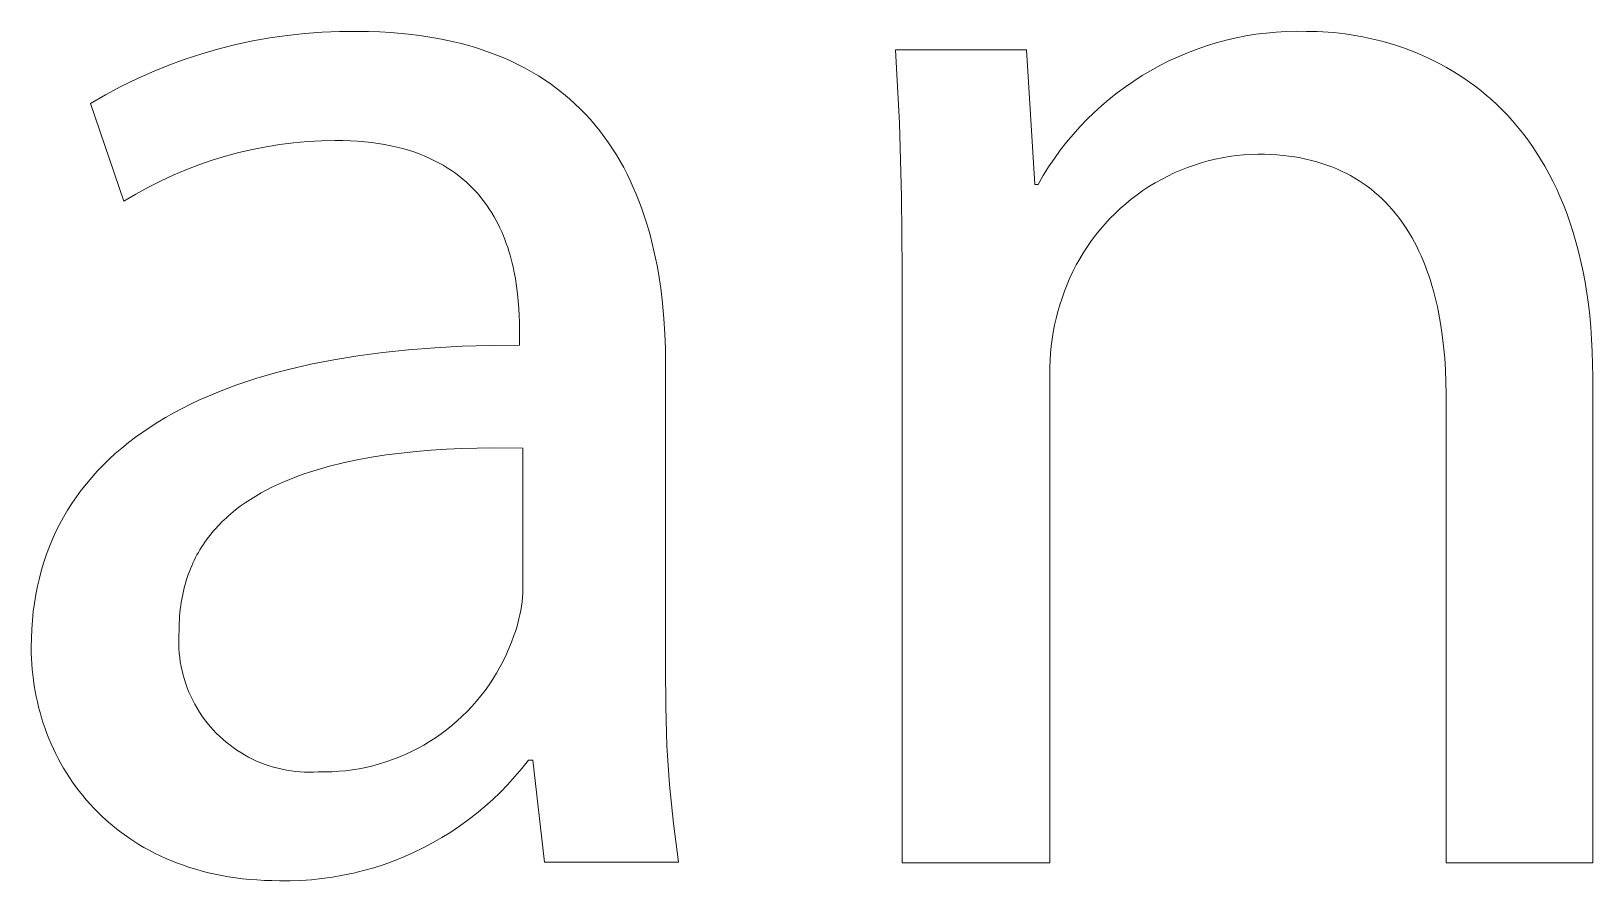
# Model space of a CAD drawing. Header units: millimetres. Extents: x -2163 to 4354, y -841 to 3711.
# Drawn here: x 3100 to 3160.8, y -732.8 to -699.8 of the extents above; entities that cross this region are included whole.
import ezdxf

# ---------------------------------------------------------------- set-up
doc = ezdxf.new("R2010")
doc.units = ezdxf.units.MM
doc.header["$MEASUREMENT"] = 0
doc.layers.add('Domyślny', color=7, linetype='Continuous', true_color=0x000000)

msp = doc.modelspace()

# ---------------------------------------------------------------- linework, layer by layer
at = {"layer": 'Domyślny', "color": 18, "lineweight": 15, "true_color": 0x000000}
for p, q in [((3107.996, -700.324), (3108.661, -700.181)), ((3108.661, -700.181), (3109.33, -700.061)), ((3109.33, -700.061), (3110.003, -699.965)), ((3110.003, -699.965), (3110.68, -699.892)), ((3110.68, -699.892), (3111.358, -699.842)), ((3111.358, -699.842), (3112.038, -699.816)), ((3112.038, -699.816), (3112.718, -699.813)), ((3112.718, -699.813), (3113.164, -699.818)), ((3113.164, -699.818), (3113.6, -699.832)), ((3113.6, -699.832), (3114.025, -699.856)), ((3114.025, -699.856), (3114.44, -699.889)), ((3114.44, -699.889), (3114.845, -699.931)), ((3114.845, -699.931), (3115.24, -699.982)), ((3115.24, -699.982), (3115.625, -700.041)), ((3115.625, -700.041), (3116, -700.109)), ((3116, -700.109), (3116.365, -700.186)), ((3116.365, -700.186), (3116.72, -700.27)), ((3146.136, -700.255), (3146.517, -700.152)), ((3146.517, -700.152), (3146.901, -700.063)), ((3146.901, -700.063), (3147.288, -699.986)), ((3147.288, -699.986), (3147.678, -699.923)), ((3147.678, -699.923), (3148.069, -699.873)), ((3148.069, -699.873), (3148.462, -699.836)), ((3148.462, -699.836), (3148.856, -699.813)), ((3148.856, -699.813), (3149.25, -699.803)), ((3149.25, -699.803), (3149.644, -699.807)), ((3149.644, -699.807), (3149.851, -699.809)), ((3149.851, -699.809), (3150.06, -699.815)), ((3150.06, -699.815), (3150.273, -699.825)), ((3150.273, -699.825), (3150.488, -699.839)), ((3150.488, -699.839), (3150.706, -699.857)), ((3150.706, -699.857), (3150.927, -699.881)), ((3150.927, -699.881), (3151.15, -699.908)), ((3151.15, -699.908), (3151.375, -699.941)), ((3151.375, -699.941), (3151.602, -699.978)), ((3151.602, -699.978), (3151.83, -700.02)), ((3151.83, -700.02), (3152.06, -700.068)), ((3152.06, -700.068), (3152.291, -700.12)), ((3152.291, -700.12), (3152.524, -700.178)), ((3152.524, -700.178), (3152.756, -700.242)), ((3106.036, -700.889), (3106.683, -700.678)), ((3106.683, -700.678), (3107.336, -700.49)), ((3107.336, -700.49), (3107.996, -700.324)), ((3116.72, -700.27), (3117.066, -700.363)), ((3117.066, -700.363), (3117.403, -700.464)), ((3117.403, -700.464), (3117.73, -700.572)), ((3117.73, -700.572), (3118.048, -700.688)), ((3118.048, -700.688), (3118.357, -700.812)), ((3118.357, -700.812), (3118.657, -700.943)), ((3133.81, -703.378), (3133.652, -700.523)), ((3133.652, -700.523), (3138.751, -700.523)), ((3138.751, -700.523), (3139.077, -705.753)), ((3144.295, -700.958), (3144.653, -700.793)), ((3144.653, -700.793), (3145.017, -700.639)), ((3145.017, -700.639), (3145.386, -700.499)), ((3145.386, -700.499), (3145.759, -700.37)), ((3145.759, -700.37), (3146.136, -700.255)), ((3152.756, -700.242), (3152.99, -700.311)), ((3152.99, -700.311), (3153.224, -700.386)), ((3153.224, -700.386), (3153.458, -700.467)), ((3153.458, -700.467), (3153.692, -700.553)), ((3153.692, -700.553), (3153.926, -700.646)), ((3153.926, -700.646), (3154.159, -700.746)), ((3154.159, -700.746), (3154.392, -700.851)), ((3104.146, -701.655), (3104.767, -701.378)), ((3104.767, -701.378), (3105.397, -701.123)), ((3105.397, -701.123), (3106.036, -700.889)), ((3118.657, -700.943), (3118.949, -701.081)), ((3118.949, -701.081), (3119.231, -701.226)), ((3119.231, -701.226), (3119.505, -701.378)), ((3119.505, -701.378), (3119.77, -701.537)), ((3143.258, -701.526), (3143.597, -701.325)), ((3143.597, -701.325), (3143.943, -701.136)), ((3143.943, -701.136), (3144.295, -700.958)), ((3154.392, -700.851), (3154.623, -700.963)), ((3154.623, -700.963), (3154.854, -701.082)), ((3154.854, -701.082), (3155.083, -701.207)), ((3155.083, -701.207), (3155.311, -701.34)), ((3155.311, -701.34), (3155.537, -701.479)), ((3102.934, -702.273), (3103.535, -701.953)), ((3103.535, -701.953), (3104.146, -701.655)), ((3119.77, -701.537), (3120.027, -701.702)), ((3120.027, -701.702), (3120.276, -701.873)), ((3120.276, -701.873), (3120.516, -702.051)), ((3120.516, -702.051), (3120.749, -702.235)), ((3142.283, -702.197), (3142.6, -701.962)), ((3142.6, -701.962), (3142.925, -701.739)), ((3142.925, -701.739), (3143.258, -701.526)), ((3155.537, -701.479), (3155.762, -701.626)), ((3155.762, -701.626), (3155.984, -701.78)), ((3155.984, -701.78), (3156.203, -701.941)), ((3156.203, -701.941), (3156.42, -702.11)), ((3102.345, -702.613), (3102.934, -702.273)), ((3103.647, -706.41), (3102.345, -702.613)), ((3120.749, -702.235), (3120.973, -702.424)), ((3120.973, -702.424), (3121.19, -702.62)), ((3121.19, -702.62), (3121.398, -702.821)), ((3141.673, -702.698), (3141.974, -702.442)), ((3141.974, -702.442), (3142.283, -702.197)), ((3156.42, -702.11), (3156.635, -702.286)), ((3156.635, -702.286), (3156.846, -702.47)), ((3156.846, -702.47), (3157.054, -702.663)), ((3157.054, -702.663), (3157.259, -702.863)), ((3121.398, -702.821), (3121.6, -703.027)), ((3121.6, -703.027), (3121.793, -703.239)), ((3121.793, -703.239), (3121.98, -703.455)), ((3140.826, -703.523), (3141.099, -703.239)), ((3141.099, -703.239), (3141.382, -702.963)), ((3141.382, -702.963), (3141.673, -702.698)), ((3157.259, -702.863), (3157.46, -703.071)), ((3157.46, -703.071), (3157.657, -703.288)), ((3121.98, -703.455), (3122.159, -703.677)), ((3122.159, -703.677), (3122.331, -703.904)), ((3133.897, -706.235), (3133.81, -703.378)), ((3140.31, -704.12), (3140.563, -703.817)), ((3140.563, -703.817), (3140.826, -703.523)), ((3157.657, -703.288), (3157.851, -703.513)), ((3157.851, -703.513), (3158.04, -703.747)), ((3158.04, -703.747), (3158.224, -703.989)), ((3108.646, -704.394), (3108.118, -704.517)), ((3109.177, -704.29), (3108.646, -704.394)), ((3109.712, -704.204), (3109.177, -704.29)), ((3110.25, -704.136), (3109.712, -704.204)), ((3110.789, -704.087), (3110.25, -704.136)), ((3111.33, -704.057), (3110.789, -704.087)), ((3111.871, -704.045), (3111.33, -704.057)), ((3112.169, -704.048), (3111.871, -704.045)), ((3112.459, -704.058), (3112.169, -704.048)), ((3112.74, -704.075), (3112.459, -704.058)), ((3113.014, -704.098), (3112.74, -704.075)), ((3113.279, -704.128), (3113.014, -704.098)), ((3113.537, -704.163), (3113.279, -704.128)), ((3113.787, -704.205), (3113.537, -704.163)), ((3114.029, -704.252), (3113.787, -704.205)), ((3114.264, -704.305), (3114.029, -704.252)), ((3114.492, -704.364), (3114.264, -704.305)), ((3114.712, -704.427), (3114.492, -704.364)), ((3114.925, -704.496), (3114.712, -704.427)), ((3122.331, -703.904), (3122.496, -704.135)), ((3122.496, -704.135), (3122.653, -704.37)), ((3122.653, -704.37), (3122.805, -704.61)), ((3139.836, -704.75), (3140.067, -704.431)), ((3140.067, -704.431), (3140.31, -704.12)), ((3158.224, -703.989), (3158.404, -704.24)), ((3158.404, -704.24), (3158.579, -704.5)), ((3106.565, -704.992), (3106.06, -705.186)), ((3107.077, -704.816), (3106.565, -704.992)), ((3107.595, -704.657), (3107.077, -704.816)), ((3108.118, -704.517), (3107.595, -704.657)), ((3115.132, -704.57), (3114.925, -704.496)), ((3115.331, -704.649), (3115.132, -704.57)), ((3115.523, -704.733), (3115.331, -704.649)), ((3115.709, -704.821), (3115.523, -704.733)), ((3115.888, -704.914), (3115.709, -704.821)), ((3116.061, -705.011), (3115.888, -704.914)), ((3116.228, -705.111), (3116.061, -705.011)), ((3122.805, -704.61), (3122.949, -704.855)), ((3122.949, -704.855), (3123.087, -705.103)), ((3139.405, -705.411), (3139.615, -705.077)), ((3139.615, -705.077), (3139.836, -704.75)), ((3145.281, -705.003), (3145.017, -705.096)), ((3145.548, -704.918), (3145.281, -705.003)), ((3145.818, -704.843), (3145.548, -704.918)), ((3146.09, -704.777), (3145.818, -704.843)), ((3146.365, -704.72), (3146.09, -704.777)), ((3146.641, -704.673), (3146.365, -704.72)), ((3146.918, -704.636), (3146.641, -704.673)), ((3147.197, -704.608), (3146.918, -704.636)), ((3147.477, -704.589), (3147.197, -704.608)), ((3147.757, -704.581), (3147.477, -704.589)), ((3148.007, -704.584), (3147.757, -704.581)), ((3148.253, -704.593), (3148.007, -704.584)), ((3148.494, -704.608), (3148.253, -704.593)), ((3148.729, -704.629), (3148.494, -704.608)), ((3148.96, -704.657), (3148.729, -704.629)), ((3149.185, -704.69), (3148.96, -704.657)), ((3149.406, -704.728), (3149.185, -704.69)), ((3149.622, -704.773), (3149.406, -704.728)), ((3149.833, -704.822), (3149.622, -704.773)), ((3150.039, -704.878), (3149.833, -704.822)), ((3150.241, -704.939), (3150.039, -704.878)), ((3150.438, -705.005), (3150.241, -704.939)), ((3150.63, -705.076), (3150.438, -705.005)), ((3150.817, -705.153), (3150.63, -705.076)), ((3158.579, -704.5), (3158.749, -704.769)), ((3158.749, -704.769), (3158.914, -705.047)), ((3158.914, -705.047), (3159.073, -705.335)), ((3105.07, -705.626), (3104.586, -705.871)), ((3105.561, -705.398), (3105.07, -705.626)), ((3106.06, -705.186), (3105.561, -705.398)), ((3116.388, -705.216), (3116.228, -705.111)), ((3116.542, -705.325), (3116.388, -705.216)), ((3116.69, -705.437), (3116.542, -705.325)), ((3116.833, -705.553), (3116.69, -705.437)), ((3116.969, -705.672), (3116.833, -705.553)), ((3117.1, -705.794), (3116.969, -705.672)), ((3123.087, -705.103), (3123.218, -705.355)), ((3123.218, -705.355), (3123.343, -705.61)), ((3123.343, -705.61), (3123.461, -705.87)), ((3139.207, -705.753), (3139.405, -705.411)), ((3143.754, -705.697), (3143.515, -705.843)), ((3143.998, -705.559), (3143.754, -705.697)), ((3144.247, -705.431), (3143.998, -705.559)), ((3144.5, -705.31), (3144.247, -705.431)), ((3144.757, -705.199), (3144.5, -705.31)), ((3145.017, -705.096), (3144.757, -705.199)), ((3151, -705.235), (3150.817, -705.153)), ((3151.179, -705.322), (3151, -705.235)), ((3151.352, -705.413), (3151.179, -705.322)), ((3151.522, -705.51), (3151.352, -705.413)), ((3151.687, -705.612), (3151.522, -705.51)), ((3151.847, -705.718), (3151.687, -705.612)), ((3159.073, -705.335), (3159.227, -705.632)), ((3159.227, -705.632), (3159.374, -705.939)), ((3104.112, -706.132), (3103.647, -706.41)), ((3104.586, -705.871), (3104.112, -706.132)), ((3117.226, -705.919), (3117.1, -705.794)), ((3117.346, -706.047), (3117.226, -705.919)), ((3117.46, -706.178), (3117.346, -706.047)), ((3117.57, -706.311), (3117.46, -706.178)), ((3123.461, -705.87), (3123.574, -706.132)), ((3123.574, -706.132), (3123.68, -706.398)), ((3133.912, -709.094), (3133.897, -706.235)), ((3139.077, -705.753), (3139.207, -705.753)), ((3143.052, -706.158), (3142.829, -706.328)), ((3143.281, -705.996), (3143.052, -706.158)), ((3143.515, -705.843), (3143.281, -705.996)), ((3152.003, -705.829), (3151.847, -705.718)), ((3152.155, -705.944), (3152.003, -705.829)), ((3152.302, -706.064), (3152.155, -705.944)), ((3152.445, -706.189), (3152.302, -706.064)), ((3152.584, -706.317), (3152.445, -706.189)), ((3159.374, -705.939), (3159.515, -706.255)), ((3159.515, -706.255), (3159.65, -706.581)), ((3117.674, -706.447), (3117.57, -706.311)), ((3117.774, -706.585), (3117.674, -706.447)), ((3117.869, -706.725), (3117.774, -706.585)), ((3117.959, -706.866), (3117.869, -706.725)), ((3118.044, -707.01), (3117.959, -706.866)), ((3123.68, -706.398), (3123.78, -706.667)), ((3123.78, -706.667), (3123.875, -706.939)), ((3142.197, -706.881), (3142, -707.079)), ((3142.402, -706.689), (3142.197, -706.881)), ((3142.613, -706.505), (3142.402, -706.689)), ((3142.829, -706.328), (3142.613, -706.505)), ((3152.718, -706.45), (3152.584, -706.317)), ((3152.849, -706.588), (3152.718, -706.45)), ((3152.975, -706.729), (3152.849, -706.588)), ((3153.097, -706.874), (3152.975, -706.729)), ((3153.215, -707.024), (3153.097, -706.874)), ((3159.65, -706.581), (3159.779, -706.917)), ((3118.125, -707.155), (3118.044, -707.01)), ((3118.201, -707.302), (3118.125, -707.155)), ((3118.274, -707.45), (3118.201, -707.302)), ((3118.342, -707.599), (3118.274, -707.45)), ((3123.875, -706.939), (3123.964, -707.214)), ((3123.964, -707.214), (3124.047, -707.491)), ((3124.047, -707.491), (3124.125, -707.77)), ((3141.626, -707.496), (3141.45, -707.714)), ((3141.809, -707.285), (3141.626, -707.496)), ((3142, -707.079), (3141.809, -707.285)), ((3153.329, -707.177), (3153.215, -707.024)), ((3153.439, -707.334), (3153.329, -707.177)), ((3153.545, -707.495), (3153.439, -707.334)), ((3153.648, -707.659), (3153.545, -707.495)), ((3159.779, -706.917), (3159.901, -707.263)), ((3159.901, -707.263), (3160.015, -707.62)), ((3118.406, -707.749), (3118.342, -707.599)), ((3118.466, -707.899), (3118.406, -707.749)), ((3118.522, -708.051), (3118.466, -707.899)), ((3118.575, -708.203), (3118.522, -708.051)), ((3124.125, -707.77), (3124.198, -708.052)), ((3124.198, -708.052), (3124.265, -708.337)), ((3141.281, -707.938), (3141.121, -708.167)), ((3141.45, -707.714), (3141.281, -707.938)), ((3153.746, -707.827), (3153.648, -707.659)), ((3153.84, -707.999), (3153.746, -707.827)), ((3153.931, -708.174), (3153.84, -707.999)), ((3160.015, -707.62), (3160.123, -707.987)), ((3160.123, -707.987), (3160.223, -708.364)), ((3118.624, -708.355), (3118.575, -708.203)), ((3118.67, -708.508), (3118.624, -708.355)), ((3118.712, -708.66), (3118.67, -708.508)), ((3118.751, -708.813), (3118.712, -708.66)), ((3124.265, -708.337), (3124.327, -708.623)), ((3124.327, -708.623), (3124.384, -708.91)), ((3140.823, -708.642), (3140.687, -708.887)), ((3140.968, -708.402), (3140.823, -708.642)), ((3141.121, -708.167), (3140.968, -708.402)), ((3154.018, -708.352), (3153.931, -708.174)), ((3154.101, -708.534), (3154.018, -708.352)), ((3154.18, -708.718), (3154.101, -708.534)), ((3154.256, -708.906), (3154.18, -708.718)), ((3160.223, -708.364), (3160.316, -708.751)), ((3118.787, -708.965), (3118.751, -708.813)), ((3118.82, -709.116), (3118.787, -708.965)), ((3118.877, -709.418), (3118.82, -709.116)), ((3124.384, -708.91), (3124.436, -709.2)), ((3124.436, -709.2), (3124.526, -709.783)), ((3133.912, -732.118), (3133.912, -709.094)), ((3140.559, -709.136), (3140.44, -709.389)), ((3140.687, -708.887), (3140.559, -709.136)), ((3154.328, -709.097), (3154.256, -708.906)), ((3154.397, -709.291), (3154.328, -709.097)), ((3154.462, -709.488), (3154.397, -709.291)), ((3160.316, -708.751), (3160.4, -709.15)), ((3160.4, -709.15), (3160.477, -709.559)), ((3118.924, -709.716), (3118.877, -709.418)), ((3118.961, -710.009), (3118.924, -709.716)), ((3124.526, -709.783), (3124.597, -710.371)), ((3140.229, -709.908), (3140.136, -710.172)), ((3140.33, -709.647), (3140.229, -709.908)), ((3140.44, -709.389), (3140.33, -709.647)), ((3154.523, -709.687), (3154.462, -709.488)), ((3154.581, -709.89), (3154.523, -709.687)), ((3154.636, -710.095), (3154.581, -709.89)), ((3160.477, -709.559), (3160.546, -709.979)), ((3118.989, -710.296), (3118.961, -710.009)), ((3119.009, -710.575), (3118.989, -710.296)), ((3124.597, -710.371), (3124.651, -710.963)), ((3140.053, -710.44), (3139.975, -710.701)), ((3140.136, -710.172), (3140.053, -710.44)), ((3154.687, -710.302), (3154.636, -710.095)), ((3154.734, -710.512), (3154.687, -710.302)), ((3154.779, -710.725), (3154.734, -710.512)), ((3160.546, -709.979), (3160.606, -710.411)), ((3160.606, -710.411), (3160.657, -710.853)), ((3119.023, -710.846), (3119.009, -710.575)), ((3119.03, -711.108), (3119.023, -710.846)), ((3119.032, -711.358), (3119.03, -711.108)), ((3124.651, -710.963), (3124.689, -711.557)), ((3139.906, -710.966), (3139.845, -711.232)), ((3139.975, -710.701), (3139.906, -710.966)), ((3154.858, -711.157), (3154.779, -710.725)), ((3154.924, -711.598), (3154.858, -711.157)), ((3160.657, -710.853), (3160.699, -711.307)), ((3119.032, -712.009), (3119.032, -711.358)), ((3124.689, -711.557), (3124.711, -712.152)), ((3139.749, -711.769), (3139.714, -712.04)), ((3139.793, -711.5), (3139.749, -711.769)), ((3139.845, -711.232), (3139.793, -711.5)), ((3154.977, -712.047), (3154.924, -711.598)), ((3160.699, -711.307), (3160.733, -711.773)), ((3160.733, -711.773), (3160.757, -712.25)), ((3112.751, -712.415), (3113.717, -712.286)), ((3113.717, -712.286), (3114.715, -712.182)), ((3114.715, -712.182), (3115.746, -712.102)), ((3115.746, -712.102), (3116.809, -712.046)), ((3116.809, -712.046), (3117.905, -712.015)), ((3117.905, -712.015), (3119.032, -712.009)), ((3124.711, -712.152), (3124.718, -712.746)), ((3139.688, -712.312), (3139.671, -712.584)), ((3139.714, -712.04), (3139.688, -712.312)), ((3155.018, -712.503), (3154.977, -712.047)), ((3160.757, -712.25), (3160.772, -712.738)), ((3109.636, -713.054), (3110.056, -712.945)), ((3110.056, -712.945), (3110.921, -712.744)), ((3110.921, -712.744), (3111.819, -712.568)), ((3111.819, -712.568), (3112.751, -712.415)), ((3124.718, -712.746), (3124.718, -724.551)), ((3139.671, -712.584), (3139.662, -712.857)), ((3139.662, -712.857), (3139.662, -713.13)), ((3155.047, -712.967), (3155.018, -712.503)), ((3155.064, -713.436), (3155.047, -712.967)), ((3160.772, -712.738), (3160.777, -713.239)), ((3107.665, -713.686), (3108.042, -713.548)), ((3108.042, -713.548), (3108.428, -713.416)), ((3108.428, -713.416), (3108.822, -713.289)), ((3108.822, -713.289), (3109.225, -713.168)), ((3109.225, -713.168), (3109.636, -713.054)), ((3139.662, -713.13), (3139.662, -732.118)), ((3155.069, -713.912), (3155.064, -713.436)), ((3160.777, -713.239), (3160.777, -732.118)), ((3106.245, -714.296), (3106.587, -714.135)), ((3106.587, -714.135), (3106.938, -713.98)), ((3106.938, -713.98), (3107.297, -713.83)), ((3107.297, -713.83), (3107.665, -713.686)), ((3155.069, -732.118), (3155.069, -713.912)), ((3105.272, -714.814), (3105.587, -714.636)), ((3105.587, -714.636), (3105.912, -714.463)), ((3105.912, -714.463), (3106.245, -714.296)), ((3104.099, -715.583), (3104.379, -715.382)), ((3104.379, -715.382), (3104.668, -715.187)), ((3104.668, -715.187), (3104.965, -714.998)), ((3104.965, -714.998), (3105.272, -714.814)), ((3103.315, -716.218), (3103.567, -716.001)), ((3103.567, -716.001), (3103.829, -715.789)), ((3103.829, -715.789), (3104.099, -715.583)), ((3116.788, -716.018), (3116.193, -716.045)), ((3117.979, -715.992), (3116.788, -716.018)), ((3119.163, -716.001), (3117.979, -715.992)), ((3119.163, -721.47), (3119.163, -716.001)), ((3102.837, -716.669), (3103.071, -716.441)), ((3103.071, -716.441), (3103.315, -716.218)), ((3112.177, -716.576), (3111.642, -716.708)), ((3112.725, -716.459), (3112.177, -716.576)), ((3113.283, -716.357), (3112.725, -716.459)), ((3113.852, -716.269), (3113.283, -716.357)), ((3114.428, -716.195), (3113.852, -716.269)), ((3115.012, -716.133), (3114.428, -716.195)), ((3115.6, -716.084), (3115.012, -716.133)), ((3116.193, -716.045), (3115.6, -716.084)), ((3102.19, -717.387), (3102.396, -717.142)), ((3102.396, -717.142), (3102.612, -716.903)), ((3102.612, -716.903), (3102.837, -716.669)), ((3110.127, -717.206), (3109.89, -717.304)), ((3110.369, -717.112), (3110.127, -717.206)), ((3110.616, -717.023), (3110.369, -717.112)), ((3110.866, -716.938), (3110.616, -717.023)), ((3111.121, -716.857), (3110.866, -716.938)), ((3111.38, -716.781), (3111.121, -716.857)), ((3111.642, -716.708), (3111.38, -716.781)), ((3101.804, -717.893), (3101.992, -717.637)), ((3101.992, -717.637), (3102.19, -717.387)), ((3108.989, -717.745), (3108.778, -717.868)), ((3109.207, -717.628), (3108.989, -717.745)), ((3109.429, -717.515), (3109.207, -717.628)), ((3109.657, -717.407), (3109.429, -717.515)), ((3109.89, -717.304), (3109.657, -717.407)), ((3101.297, -718.692), (3101.457, -718.42)), ((3101.457, -718.42), (3101.626, -718.154)), ((3101.626, -718.154), (3101.804, -717.893)), ((3107.989, -718.41), (3107.897, -718.484)), ((3108.177, -718.267), (3107.989, -718.41)), ((3108.371, -718.129), (3108.177, -718.267)), ((3108.572, -717.996), (3108.371, -718.129)), ((3108.778, -717.868), (3108.572, -717.996)), ((3101.005, -719.251), (3101.146, -718.968)), ((3101.146, -718.968), (3101.297, -718.692)), ((3107.303, -719.04), (3107.225, -719.125)), ((3107.383, -718.956), (3107.303, -719.04)), ((3107.464, -718.874), (3107.383, -718.956)), ((3107.548, -718.793), (3107.464, -718.874)), ((3107.633, -718.714), (3107.548, -718.793)), ((3107.719, -718.636), (3107.633, -718.714)), ((3107.808, -718.559), (3107.719, -718.636)), ((3107.897, -718.484), (3107.808, -718.559)), ((3100.752, -719.831), (3100.874, -719.538)), ((3100.874, -719.538), (3101.005, -719.251)), ((3106.796, -719.666), (3106.731, -719.762)), ((3106.863, -719.572), (3106.796, -719.666)), ((3106.931, -719.48), (3106.863, -719.572)), ((3107.002, -719.389), (3106.931, -719.48)), ((3107.075, -719.299), (3107.002, -719.389)), ((3107.149, -719.211), (3107.075, -719.299)), ((3107.225, -719.125), (3107.149, -719.211)), ((3100.537, -720.432), (3100.64, -720.129)), ((3100.64, -720.129), (3100.752, -719.831)), ((3106.437, -720.262), (3106.384, -720.367)), ((3106.492, -720.159), (3106.437, -720.262)), ((3106.548, -720.057), (3106.492, -720.159)), ((3106.607, -719.957), (3106.548, -720.057)), ((3106.668, -719.859), (3106.607, -719.957)), ((3106.731, -719.762), (3106.668, -719.859)), ((3100.361, -721.054), (3100.444, -720.741)), ((3100.444, -720.741), (3100.537, -720.432)), ((3106.194, -720.803), (3106.152, -720.915)), ((3106.239, -720.691), (3106.194, -720.803)), ((3106.285, -720.582), (3106.239, -720.691)), ((3106.333, -720.473), (3106.285, -720.582)), ((3106.384, -720.367), (3106.333, -720.473)), ((3100.223, -721.697), (3100.287, -721.373)), ((3100.287, -721.373), (3100.361, -721.054)), ((3106.007, -721.384), (3105.976, -721.505)), ((3106.04, -721.264), (3106.007, -721.384)), ((3106.075, -721.146), (3106.04, -721.264)), ((3106.113, -721.03), (3106.075, -721.146)), ((3106.152, -720.915), (3106.113, -721.03)), ((3119.158, -721.639), (3119.163, -721.47)), ((3100.124, -722.361), (3100.169, -722.026)), ((3100.169, -722.026), (3100.223, -721.697)), ((3105.877, -722.008), (3105.858, -722.138)), ((3105.898, -721.88), (3105.877, -722.008)), ((3105.922, -721.753), (3105.898, -721.88)), ((3105.948, -721.628), (3105.922, -721.753)), ((3105.976, -721.505), (3105.948, -721.628)), ((3119.111, -722.146), (3119.132, -721.977)), ((3119.132, -721.977), (3119.147, -721.808)), ((3119.147, -721.808), (3119.158, -721.639)), ((3100.065, -723.044), (3100.09, -722.7)), ((3100.09, -722.7), (3100.124, -722.361)), ((3105.807, -722.675), (3105.801, -722.814)), ((3105.816, -722.538), (3105.807, -722.675)), ((3105.827, -722.403), (3105.816, -722.538)), ((3105.841, -722.269), (3105.827, -722.403)), ((3105.858, -722.138), (3105.841, -722.269)), ((3118.973, -722.809), (3119.015, -722.645)), ((3119.015, -722.645), (3119.052, -722.48)), ((3119.052, -722.48), (3119.084, -722.313)), ((3119.084, -722.313), (3119.111, -722.146)), ((3100.05, -723.394), (3100.065, -723.044)), ((3105.784, -723.272), (3105.779, -723.446)), ((3105.795, -723.097), (3105.784, -723.272)), ((3105.797, -722.955), (3105.795, -723.097)), ((3105.801, -722.814), (3105.797, -722.955)), ((3118.724, -723.545), (3118.815, -723.293)), ((3118.815, -723.293), (3118.873, -723.133)), ((3118.873, -723.133), (3118.926, -722.972)), ((3118.926, -722.972), (3118.973, -722.809)), ((3100.045, -723.748), (3100.05, -723.394)), ((3100.047, -723.963), (3100.045, -723.748)), ((3105.779, -723.446), (3105.78, -723.621)), ((3105.78, -723.621), (3105.786, -723.796)), ((3105.786, -723.796), (3105.799, -723.97)), ((3118.516, -724.039), (3118.624, -723.794)), ((3118.624, -723.794), (3118.724, -723.545)), ((3100.054, -724.177), (3100.047, -723.963)), ((3100.066, -724.391), (3100.054, -724.177)), ((3100.083, -724.605), (3100.066, -724.391)), ((3105.799, -723.97), (3105.818, -724.144)), ((3105.818, -724.144), (3105.843, -724.317)), ((3105.843, -724.317), (3105.873, -724.489)), ((3105.873, -724.489), (3105.91, -724.66)), ((3118.142, -724.752), (3118.275, -724.518)), ((3118.275, -724.518), (3118.399, -724.281)), ((3118.399, -724.281), (3118.516, -724.039)), ((3100.105, -724.818), (3100.083, -724.605)), ((3100.131, -725.03), (3100.105, -724.818)), ((3100.162, -725.242), (3100.131, -725.03)), ((3105.91, -724.66), (3105.952, -724.829)), ((3105.952, -724.829), (3106, -724.997)), ((3106, -724.997), (3106.054, -725.164)), ((3117.852, -725.203), (3118.001, -724.98)), ((3118.001, -724.98), (3118.142, -724.752)), ((3124.718, -724.551), (3124.72, -726.066)), ((3100.198, -725.453), (3100.162, -725.242)), ((3100.239, -725.663), (3100.198, -725.453)), ((3100.284, -725.871), (3100.239, -725.663)), ((3106.054, -725.164), (3106.114, -725.328)), ((3106.114, -725.328), (3106.179, -725.49)), ((3106.179, -725.49), (3106.25, -725.65)), ((3106.25, -725.65), (3106.326, -725.807)), ((3117.362, -725.841), (3117.533, -725.634)), ((3117.533, -725.634), (3117.696, -725.422)), ((3117.696, -725.422), (3117.852, -725.203)), ((3100.334, -726.079), (3100.284, -725.871)), ((3100.389, -726.286), (3100.334, -726.079)), ((3100.449, -726.491), (3100.389, -726.286)), ((3106.326, -725.807), (3106.408, -725.962)), ((3106.408, -725.962), (3106.494, -726.113)), ((3106.494, -726.113), (3106.586, -726.262)), ((3106.586, -726.262), (3106.683, -726.407)), ((3116.809, -726.426), (3117, -726.237)), ((3117, -726.237), (3117.185, -726.042)), ((3117.185, -726.042), (3117.362, -725.841)), ((3124.72, -726.066), (3124.771, -727.581)), ((3100.513, -726.694), (3100.449, -726.491)), ((3100.583, -726.897), (3100.513, -726.694)), ((3100.657, -727.097), (3100.583, -726.897)), ((3106.683, -726.407), (3106.785, -726.549)), ((3106.785, -726.549), (3106.892, -726.688)), ((3106.892, -726.688), (3107.003, -726.822)), ((3107.003, -726.822), (3107.119, -726.953)), ((3107.119, -726.953), (3107.24, -727.08)), ((3115.984, -727.111), (3116.199, -726.95)), ((3116.199, -726.95), (3116.409, -726.782)), ((3116.409, -726.782), (3116.612, -726.607)), ((3116.612, -726.607), (3116.809, -726.426)), ((3100.735, -727.296), (3100.657, -727.097)), ((3100.819, -727.493), (3100.735, -727.296)), ((3100.907, -727.688), (3100.819, -727.493)), ((3107.24, -727.08), (3107.365, -727.202)), ((3107.365, -727.202), (3107.493, -727.32)), ((3107.493, -727.32), (3107.626, -727.434)), ((3107.626, -727.434), (3107.763, -727.543)), ((3107.763, -727.543), (3107.903, -727.647)), ((3115.074, -727.677), (3115.308, -727.547)), ((3115.308, -727.547), (3115.539, -727.409)), ((3115.539, -727.409), (3115.764, -727.264)), ((3115.764, -727.264), (3115.984, -727.111)), ((3101, -727.881), (3100.907, -727.688)), ((3101.097, -728.072), (3101, -727.881)), ((3101.199, -728.26), (3101.097, -728.072)), ((3107.903, -727.647), (3108.047, -727.746)), ((3108.047, -727.746), (3108.194, -727.84)), ((3108.194, -727.84), (3108.344, -727.93)), ((3108.344, -727.93), (3108.498, -728.014)), ((3108.498, -728.014), (3108.654, -728.092)), ((3108.654, -728.092), (3108.812, -728.166)), ((3108.812, -728.166), (3108.973, -728.233)), ((3113.84, -728.201), (3114.094, -728.113)), ((3114.094, -728.113), (3114.344, -728.017)), ((3114.344, -728.017), (3114.591, -727.912)), ((3114.591, -727.912), (3114.834, -727.799)), ((3114.834, -727.799), (3115.074, -727.677)), ((3119.38, -728.132), (3119.124, -728.457)), ((3119.553, -728.132), (3119.38, -728.132)), ((3120.009, -732.103), (3119.553, -728.132)), ((3124.771, -727.581), (3124.871, -729.093)), ((3101.306, -728.447), (3101.199, -728.26)), ((3101.418, -728.63), (3101.306, -728.447)), ((3101.534, -728.812), (3101.418, -728.63)), ((3108.973, -728.233), (3109.137, -728.296)), ((3109.137, -728.296), (3109.302, -728.352)), ((3109.302, -728.352), (3109.469, -728.403)), ((3109.469, -728.403), (3109.638, -728.448)), ((3109.638, -728.448), (3109.808, -728.487)), ((3109.808, -728.487), (3109.98, -728.521)), ((3109.98, -728.521), (3110.153, -728.548)), ((3110.153, -728.548), (3110.326, -728.57)), ((3110.326, -728.57), (3110.5, -728.585)), ((3110.5, -728.585), (3110.675, -728.595)), ((3110.675, -728.595), (3110.849, -728.598)), ((3110.849, -728.598), (3111.024, -728.596)), ((3111.024, -728.596), (3111.199, -728.587)), ((3111.199, -728.587), (3111.467, -728.59)), ((3111.467, -728.59), (3111.735, -728.583)), ((3111.735, -728.583), (3112.003, -728.567)), ((3112.003, -728.567), (3112.27, -728.542)), ((3112.27, -728.542), (3112.536, -728.508)), ((3112.536, -728.508), (3112.801, -728.464)), ((3112.801, -728.464), (3113.064, -728.412)), ((3113.064, -728.412), (3113.325, -728.351)), ((3113.325, -728.351), (3113.584, -728.28)), ((3113.584, -728.28), (3113.84, -728.201)), ((3118.857, -728.772), (3118.58, -729.079)), ((3119.124, -728.457), (3118.857, -728.772)), ((3101.656, -728.99), (3101.534, -728.812)), ((3101.781, -729.166), (3101.656, -728.99)), ((3101.912, -729.339), (3101.781, -729.166)), ((3102.047, -729.509), (3101.912, -729.339)), ((3118.292, -729.375), (3117.993, -729.661)), ((3118.58, -729.079), (3118.292, -729.375)), ((3124.871, -729.093), (3125.019, -730.6)), ((3102.187, -729.676), (3102.047, -729.509)), ((3102.331, -729.84), (3102.187, -729.676)), ((3102.481, -730.001), (3102.331, -729.84)), ((3117.685, -729.937), (3117.368, -730.202)), ((3117.993, -729.661), (3117.685, -729.937)), ((3102.635, -730.158), (3102.481, -730.001)), ((3102.793, -730.312), (3102.635, -730.158)), ((3102.956, -730.462), (3102.793, -730.312)), ((3103.124, -730.608), (3102.956, -730.462)), ((3117.041, -730.455), (3116.706, -730.697)), ((3117.368, -730.202), (3117.041, -730.455)), ((3125.019, -730.6), (3125.217, -732.103)), ((3103.297, -730.751), (3103.124, -730.608)), ((3103.474, -730.89), (3103.297, -730.751)), ((3103.656, -731.025), (3103.474, -730.89)), ((3103.842, -731.156), (3103.656, -731.025)), ((3104.034, -731.283), (3103.842, -731.156)), ((3116.012, -731.145), (3115.653, -731.351)), ((3116.363, -730.927), (3116.012, -731.145)), ((3116.706, -730.697), (3116.363, -730.927)), ((3104.229, -731.405), (3104.034, -731.283)), ((3104.43, -731.524), (3104.229, -731.405)), ((3104.635, -731.637), (3104.43, -731.524)), ((3104.844, -731.746), (3104.635, -731.637)), ((3105.059, -731.851), (3104.844, -731.746)), ((3114.916, -731.724), (3114.538, -731.891)), ((3115.288, -731.544), (3114.916, -731.724)), ((3115.653, -731.351), (3115.288, -731.544)), ((3105.278, -731.951), (3105.059, -731.851)), ((3105.501, -732.045), (3105.278, -731.951)), ((3105.729, -732.135), (3105.501, -732.045)), ((3105.962, -732.22), (3105.729, -732.135)), ((3106.199, -732.3), (3105.962, -732.22)), ((3106.441, -732.374), (3106.199, -732.3)), ((3106.688, -732.443), (3106.441, -732.374)), ((3113.372, -732.312), (3112.974, -732.425)), ((3113.765, -732.185), (3113.372, -732.312)), ((3114.154, -732.045), (3113.765, -732.185)), ((3114.538, -731.891), (3114.154, -732.045)), ((3125.217, -732.103), (3120.009, -732.103)), ((3139.662, -732.118), (3133.912, -732.118)), ((3160.777, -732.118), (3155.069, -732.118)), ((3106.939, -732.507), (3106.688, -732.443)), ((3107.194, -732.565), (3106.939, -732.507)), ((3107.455, -732.617), (3107.194, -732.565)), ((3107.72, -732.663), (3107.455, -732.617)), ((3107.989, -732.704), (3107.72, -732.663)), ((3108.263, -732.739), (3107.989, -732.704)), ((3108.542, -732.767), (3108.263, -732.739)), ((3108.825, -732.79), (3108.542, -732.767)), ((3109.112, -732.806), (3108.825, -732.79)), ((3109.405, -732.816), (3109.112, -732.806)), ((3109.701, -732.819), (3109.405, -732.816)), ((3110.115, -732.82), (3109.701, -732.819)), ((3110.528, -732.806), (3110.115, -732.82)), ((3110.94, -732.778), (3110.528, -732.806)), ((3111.351, -732.736), (3110.94, -732.778)), ((3111.761, -732.68), (3111.351, -732.736)), ((3112.168, -732.609), (3111.761, -732.68)), ((3112.573, -732.524), (3112.168, -732.609)), ((3112.974, -732.425), (3112.573, -732.524))]:
    msp.add_line(p, q, dxfattribs=at)

doc.saveas('drawing.dxf')
